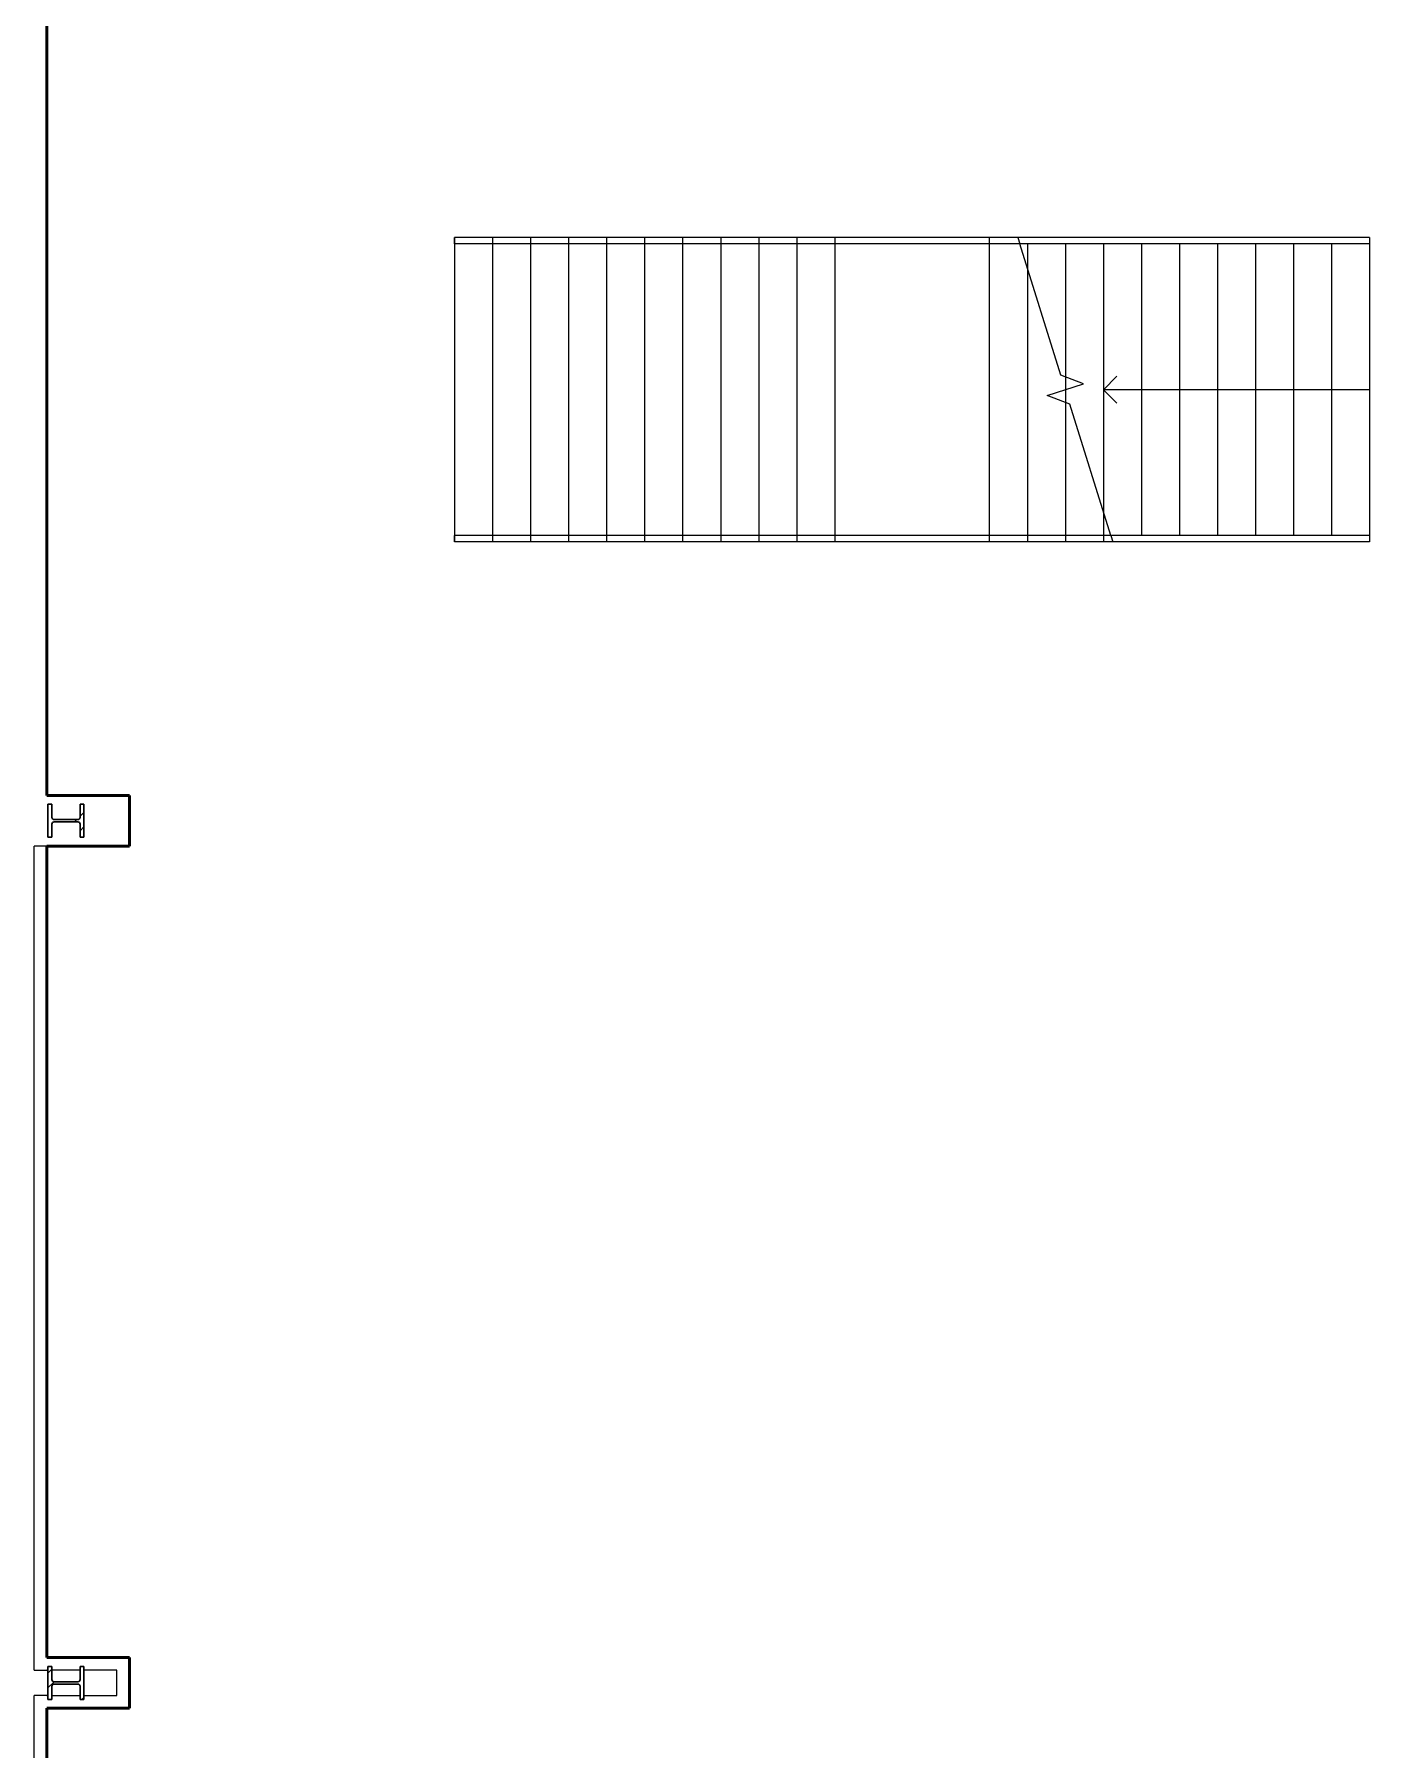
# Model space of a CAD drawing. Header units: inches. Extents: x -460 to 10305, y -938 to 5356.
# Drawn here: x 2448 to 2870, y 206 to 747 of the extents above; entities that cross this region are included whole.
import ezdxf

# ---------------------------------------------------------------- set-up
doc = ezdxf.new("R2010")
doc.units = ezdxf.units.IN
doc.header["$MEASUREMENT"] = 0
doc.layers.add('01-0263-G-DWG-BFP-ARCH$0$SP-COLUMNS', color=40, linetype='Continuous', lineweight=13)
doc.layers.add('01-0263-G-DWG-BFP-ARCH$0$SP-GUARDRAIL', color=160, linetype='Continuous', lineweight=9)
for name, color, linetype in [('01-0263-G-DWG-BFP-ARCH$0$SP-GROSS', 30, 'Continuous'), ('01-0263-G-DWG-BFP-ARCH$0$SP-STAIRS', 1, 'Continuous'), ('01-0263-G-DWG-BFP-ARCH$0$SP-TEXT', 72, 'Continuous'), ('01-0263-G-DWG-BFP-ARCH$0$SP-WALL', 7, 'Continuous')]:
    doc.layers.add(name, color=color, linetype=linetype)

# ---------------------------------------------------------------- blocks, each defined once
blk = doc.blocks.new('01-0263-G-DWG-BFP-ARCH$0$W-Wide Flange-Column - W10X112-V6-GROUND FLOOR - PROPOSED')
at = {"layer": '01-0263-G-DWG-BFP-ARCH$0$SP-COLUMNS', "lineweight": 9}
h = blk.add_hatch(dxfattribs=at)
h.set_pattern_fill('FP_13', color=256, style=0, pattern_type=2)
h.set_pattern_definition([(315, (223.028, 1749.4), (9.50352, 9.50352), []), (315, (237.428, 1749.4), (9.50352, 9.50352), [])])
h.paths.add_polyline_path([(-5.21, -5.68), (5.21, -5.68), (5.21, -4.43), (1.07, -4.43), (0.58, -4.23), (0.38, -3.74), (0.38, 3.74), (0.58, 4.23), (1.07, 4.43), (5.21, 4.43), (5.21, 5.68), (-5.21, 5.68), (-5.21, 4.43), (-1.07, 4.43), (-0.58, 4.23), (-0.38, 3.74), (-0.38, -3.74), (-0.58, -4.23), (-1.07, -4.43), (-5.21, -4.43)], flags=0)
at = {"layer": '01-0263-G-DWG-BFP-ARCH$0$SP-COLUMNS', "lineweight": 30}
for p, q in [((5.21, 5.68), (-5.21, 5.68)), ((-5.21, 5.68), (-5.21, 4.43)), ((5.21, 4.43), (5.21, 5.68)), ((-5.21, 4.43), (-1.07, 4.43)), ((-0.38, 3.74), (-0.38, -3.74)), ((0.38, -3.74), (0.38, 3.74)), ((1.07, 4.43), (5.21, 4.43)), ((-1.07, -4.43), (-5.21, -4.43)), ((-5.21, -4.43), (-5.21, -5.68)), ((5.21, -4.43), (1.07, -4.43)), ((5.21, -5.68), (5.21, -4.43)), ((-5.21, -5.68), (5.21, -5.68))]:
    blk.add_line(p, q, dxfattribs=at)
for centre, start, end in [((-1.07, 3.74), 0, 90), ((1.07, 3.74), 90, 180), ((-1.07, -3.74), 270, 0), ((1.07, -3.74), 180, 270)]:
    blk.add_arc(centre, 0.688, start, end, dxfattribs=at)
blk = doc.blocks.new('01-0263-G-DWG-BFP-ARCH$0$W-Wide Flange-Column - W10X112-V7-GROUND FLOOR - PROPOSED')
at = {"layer": '01-0263-G-DWG-BFP-ARCH$0$SP-COLUMNS', "lineweight": 9}
h = blk.add_hatch(dxfattribs=at)
h.set_pattern_fill('FP_14', color=256, style=0, pattern_type=2)
h.set_pattern_definition([(315, (495.028, 1749.4), (9.50352, 9.50352), []), (315, (509.428, 1749.4), (9.50352, 9.50352), [])])
h.paths.add_polyline_path([(-5.21, -5.68), (5.21, -5.68), (5.21, -4.43), (1.07, -4.43), (0.58, -4.23), (0.38, -3.74), (0.38, 3.74), (0.58, 4.23), (1.07, 4.43), (5.21, 4.43), (5.21, 5.68), (-5.21, 5.68), (-5.21, 4.43), (-1.07, 4.43), (-0.58, 4.23), (-0.38, 3.74), (-0.38, -3.74), (-0.58, -4.23), (-1.07, -4.43), (-5.21, -4.43)], flags=0)
at = {"layer": '01-0263-G-DWG-BFP-ARCH$0$SP-COLUMNS', "lineweight": 30}
for p, q in [((5.21, 5.68), (-5.21, 5.68)), ((-5.21, 5.68), (-5.21, 4.43)), ((5.21, 4.43), (5.21, 5.68)), ((-5.21, 4.43), (-1.07, 4.43)), ((-0.38, 3.74), (-0.38, -3.74)), ((0.38, -3.74), (0.38, 3.74)), ((1.07, 4.43), (5.21, 4.43)), ((-1.07, -4.43), (-5.21, -4.43)), ((-5.21, -4.43), (-5.21, -5.68)), ((5.21, -4.43), (1.07, -4.43)), ((5.21, -5.68), (5.21, -4.43)), ((-5.21, -5.68), (5.21, -5.68))]:
    blk.add_line(p, q, dxfattribs=at)
for centre, start, end in [((-1.07, 3.74), 0, 90), ((1.07, 3.74), 90, 180), ((-1.07, -3.74), 270, 0), ((1.07, -3.74), 180, 270)]:
    blk.add_arc(centre, 0.688, start, end, dxfattribs=at)
blk = doc.blocks.new('01-0263-G-DWG-BFP-ARCH', base_point=(1295.16, 1352.86))
at = {"layer": '01-0263-G-DWG-BFP-ARCH$0$SP-GROSS'}
blk.add_lwpolyline([(3747.16, 2112.86), (3747.16, 1856.86), (3773.16, 1856.86), (3773.16, 1840.86), (3747.16, 1840.86), (3747.16, 1584.86), (3773.16, 1584.86), (3773.16, 1568.86), (3747.16, 1568.86), (3747.16, 1352.86)], dxfattribs=at)
at = {"layer": '01-0263-G-DWG-BFP-ARCH$0$SP-GUARDRAIL'}
for p, q in [((3875.71, 2030.86), (3875.71, 2032.86)), ((4007.71, 2032.86), (3875.71, 2032.86)), ((4007.71, 2030.86), (3875.71, 2030.86)), ((4044.46, 2032.86), (4007.71, 2032.86)), ((4044.46, 2030.86), (4007.71, 2030.86)), ((4053.46, 2032.86), (4044.46, 2032.86)), ((4054.09, 2030.86), (4044.46, 2030.86)), ((4053.46, 2032.86), (4054.09, 2030.86)), ((4164.46, 2032.86), (4053.46, 2032.86)), ((4164.46, 2030.86), (4054.09, 2030.86)), ((4164.46, 2032.86), (4164.46, 2030.86)), ((3875.71, 1936.86), (3875.71, 1938.86)), ((4007.71, 1938.86), (3875.71, 1938.86)), ((4044.46, 1938.86), (4007.71, 1938.86)), ((4082.84, 1938.86), (4044.46, 1938.86)), ((4082.84, 1938.86), (4083.46, 1936.86)), ((4164.46, 1938.86), (4082.84, 1938.86)), ((4164.46, 1938.86), (4164.46, 1936.86)), ((4007.71, 1936.86), (3875.71, 1936.86)), ((4044.46, 1936.86), (4007.71, 1936.86)), ((4083.46, 1936.86), (4044.46, 1936.86)), ((4164.46, 1936.86), (4083.46, 1936.86))]:
    blk.add_line(p, q, dxfattribs=at)
at = {"layer": '01-0263-G-DWG-BFP-ARCH$0$SP-STAIRS'}
for p, q in [((3875.71, 2032.86), (3875.71, 1936.86)), ((3995.71, 2032.86), (3875.71, 2032.86)), ((3887.71, 2032.86), (3887.71, 1936.86)), ((3899.71, 2032.86), (3899.71, 1936.86)), ((3911.71, 2032.86), (3911.71, 1936.86)), ((3923.71, 2032.86), (3923.71, 1936.86)), ((3935.71, 2032.86), (3935.71, 1936.86)), ((3947.71, 2032.86), (3947.71, 1936.86)), ((3959.71, 2032.86), (3959.71, 1936.86)), ((3971.71, 2032.86), (3971.71, 1936.86)), ((3983.71, 2032.86), (3983.71, 1936.86)), ((3995.71, 2032.86), (3995.71, 1936.86)), ((4044.46, 2032.86), (3995.71, 2032.86)), ((4044.46, 2032.86), (4044.46, 1936.86)), ((4053.46, 2032.86), (4044.46, 2032.86)), ((4067.03, 1989.44), (4054.09, 2030.86)), ((4056.46, 2030.86), (4056.46, 2023.26)), ((4068.46, 2030.86), (4068.46, 1988.89)), ((4080.46, 2030.86), (4080.46, 1946.46)), ((4092.46, 2030.86), (4092.46, 1938.86)), ((4104.46, 2030.86), (4104.46, 1938.86)), ((4116.46, 2030.86), (4116.46, 1938.86)), ((4128.46, 2030.86), (4128.46, 1938.86)), ((4140.46, 2030.86), (4140.46, 1938.86)), ((4152.46, 2030.86), (4152.46, 1938.86)), ((4164.46, 2030.86), (4164.46, 1938.86)), ((4056.46, 2023.26), (4056.46, 1936.86)), ((4062.74, 1983.07), (4074.19, 1986.65)), ((4074.19, 1986.65), (4067.03, 1989.44)), ((4068.46, 1988.89), (4068.46, 1984.86)), ((4069.9, 1980.28), (4062.74, 1983.07)), ((4068.46, 1984.86), (4068.46, 1980.84)), ((4068.46, 1980.84), (4068.46, 1936.86)), ((4082.84, 1938.86), (4069.9, 1980.28)), ((4080.46, 1946.46), (4080.46, 1936.86)), ((3995.71, 1936.86), (3875.71, 1936.86)), ((4044.46, 1936.86), (3995.71, 1936.86)), ((4083.46, 1936.86), (4044.46, 1936.86))]:
    blk.add_line(p, q, dxfattribs=at)
at = {"layer": '01-0263-G-DWG-BFP-ARCH$0$SP-TEXT'}
for p in [(4084.71, 1989.11), (4084.71, 1980.62), (4164.46, 1984.86)]:
    blk.add_line(p, (4080.46, 1984.86), dxfattribs=at)
at = {"layer": '01-0263-G-DWG-BFP-ARCH$0$SP-WALL', "lineweight": 50}
for p, q in [((3747.16, 1856.86), (3747.16, 2112.86)), ((3773.16, 1856.86), (3747.16, 1856.86)), ((3773.16, 1840.86), (3773.16, 1856.86)), ((3747.16, 1584.86), (3747.16, 1840.86)), ((3747.16, 1840.86), (3773.16, 1840.86)), ((3773.16, 1584.86), (3747.16, 1584.86)), ((3773.16, 1568.86), (3773.16, 1584.86)), ((3747.16, 1352.86), (3747.16, 1568.86)), ((3747.16, 1568.86), (3773.16, 1568.86))]:
    blk.add_line(p, q, dxfattribs=at)
at = {"layer": '01-0263-G-DWG-BFP-ARCH$0$SP-WALL'}
for p, q in [((3743.16, 1580.86), (3743.16, 1840.86)), ((3747.16, 1840.86), (3743.16, 1840.86)), ((3743.16, 1580.86), (3747.16, 1580.86)), ((3747.48, 1580.86), (3747.16, 1580.86)), ((3757.59, 1580.86), (3748.73, 1580.86)), ((3769.16, 1580.86), (3758.84, 1580.86)), ((3769.16, 1572.86), (3769.16, 1580.86)), ((3743.16, 1356.86), (3743.16, 1572.86)), ((3747.16, 1572.86), (3743.16, 1572.86)), ((3747.16, 1572.86), (3747.48, 1572.86)), ((3748.73, 1572.86), (3757.59, 1572.86)), ((3758.84, 1572.86), (3769.16, 1572.86))]:
    blk.add_line(p, q, dxfattribs=at)
at = {"layer": '01-0263-G-DWG-BFP-ARCH$0$SP-COLUMNS', "rotation": 89.99999999999984}
for name, p in [('01-0263-G-DWG-BFP-ARCH$0$W-Wide Flange-Column - W10X112-V6-GROUND FLOOR - PROPOSED', (3753.16, 1848.86)), ('01-0263-G-DWG-BFP-ARCH$0$W-Wide Flange-Column - W10X112-V7-GROUND FLOOR - PROPOSED', (3753.16, 1576.86))]:
    blk.add_blockref(name, p, dxfattribs=at)

msp = doc.modelspace()

# ---------------------------------------------------------------- block references
msp.add_blockref('01-0263-G-DWG-BFP-ARCH', (0.26, 3.26))

doc.saveas('drawing.dxf')
